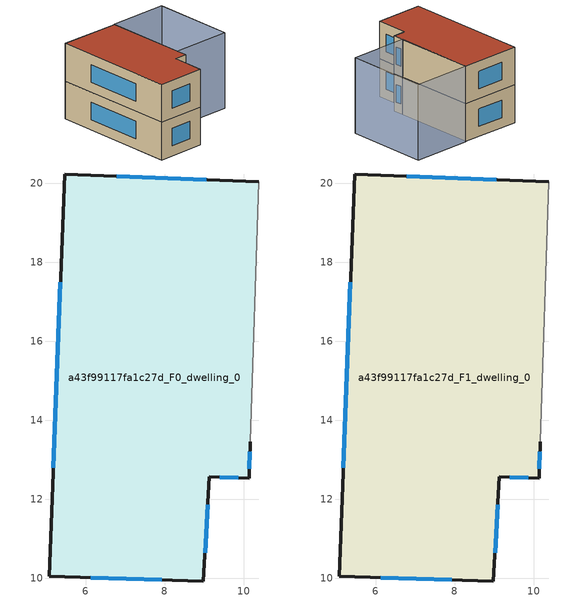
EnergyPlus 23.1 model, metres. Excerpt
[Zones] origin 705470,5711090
a43f99117fa1c27d_F0_dwelling_0
 floor ground (EU_floor_Construction): 10.38,20.05 10.17,13.46 10.14,12.53 9.13,12.58 8.98,9.93 5.08,10.05 5.47,20.24 z0
 wall outside (EU_wall_Construction): 10.38,20.05 5.47,20.24 5.08,10.05 8.98,9.93 9.13,12.58 10.14,12.53 10.17,13.46 z0:3
 wall adiabatic (EU_wall_Construction): 10.17,13.46 10.38,20.05 z0:3
 window (EU_Window_Construction): 5.36,17.49 5.19,12.8 / 9.06,20.1 6.79,20.19 / 10.15,12.78 10.16,13.21 / 9.4,12.57 9.86,12.54 / 9.02,10.65 9.09,11.87 / 6.13,10.02 7.93,9.97 z0.81:2.19
a43f99117fa1c27d_F1_dwelling_0
 floor to a43f99117fa1c27d_F0_dwelling_0 (EU_floor_Construction): 10.38,20.05 10.17,13.46 10.14,12.53 9.13,12.58 8.98,9.93 5.08,10.05 5.47,20.24 z3
 wall outside (EU_wall_Construction): 10.38,20.05 5.47,20.24 5.08,10.05 8.98,9.93 9.13,12.58 10.14,12.53 10.17,13.46 z3:6
 wall adiabatic (EU_wall_Construction): 10.17,13.46 10.38,20.05 z3:6
 window (EU_Window_Construction): 5.36,17.49 5.19,12.8 / 9.06,20.1 6.79,20.19 / 10.15,12.78 10.16,13.21 / 9.4,12.57 9.86,12.54 / 9.02,10.65 9.09,11.87 / 6.13,10.02 7.93,9.97 z3.81:5.19
 roof outside (EU_roof_Construction): 8.98,9.93 9.13,12.58 10.14,12.53 10.17,13.46 10.38,20.05 5.47,20.24 5.08,10.05 z6
shading: 14.95,13.27 15.15,19.82 / 15.17,19.89 14.95,13.27 / 14.95,13.27 10.17,13.43 / 10.17,13.43 10.38,20.05 / 10.38,20.05 15.17,19.89 z0:6
[Building]
EU S2 Campaign: North Axis=0; Terrain=City; Solar Distribution=FullExterior
[Site:Location]
London: Latitude=51.5; Longitude=-0.5; Time Zone=0; Elevation=25
[SizingPeriod:WeatherFileDays]
AnnualSizingPeriod: Begin Month=1; Begin Day of Month=1; End Month=12; End Day of Month=31; Day of Week for Start Day=Monday; Use Weather File Daylight Saving Period=No; Use Weather File Rain and Snow Indicators=No
[MATERIAL]
EU_InternalMass_Material: Roughness=MediumRough; Thickness=0.1; Conductivity=1; Density=1800; Specific Heat=900; Thermal Absorptance=0.9; Solar Absorptance=0.7; Visible Absorptance=0.7
[MATERIAL:NOMASS] Roughness=MediumRough; Thermal Absorptance=0.9; Solar Absorptance=0.7; Visible Absorptance=0.7
Name | Thermal Resistance
EU_wall_NoMass | 0.555556
EU_roof_NoMass | 0.510204
EU_floor_NoMass | 1.68919
[WINDOWMATERIAL:SIMPLEGLAZINGSYSTEM]
EU_Window_SimpleGlazing: UFactor=3.96; Solar Heat Gain Coefficient=0.85; Visible Transmittance=0.85
[CONSTRUCTION]
EU_wall_Construction: EU_wall_NoMass
EU_roof_Construction: EU_roof_NoMass
EU_floor_Construction: EU_floor_NoMass
EU_Window_Construction: EU_Window_SimpleGlazing
EU_InternalMass_Construction: EU_InternalMass_Material
[ZONE] Type=1; Multiplier=1; Ceiling Height=autocalculate; Volume=142.646; Floor Area=autocalculate; Part of Total Floor Area=Yes
a43f99117fa1c27d_F0_dwelling_0; a43f99117fa1c27d_F1_dwelling_0
[INTERNALMASS] Construction=EU_InternalMass_Construction; Surface Area=47.5485
Name | Zone or ZoneList
a43f99117fa1c27d_F0_dwelling_0_EU_InternalMass | a43f99117fa1c27d_F0_dwelling_0
a43f99117fa1c27d_F1_dwelling_0_EU_InternalMass | a43f99117fa1c27d_F1_dwelling_0
[OTHEREQUIPMENT] Fuel Type=Electricity; Design Level Calculation Method=Watts/Area; Power per Zone Floor Area=1; Fraction Latent=0; Fraction Radiant=0; Fraction Lost=0; Carbon Dioxide Generation Rate=0; EndUse Subcategory=EU_Step8_InternalGains
Name | Zone or ZoneList or Space or SpaceList | Schedule
EU_Step8_InternalGain_a43f99117fa1c27d_F0_dwelling_0_f000 | a43f99117fa1c27d_F0_dwelling_0 | EU_Step8_GainSchedule_a43f99117fa1c27d_F0_dwelling_0_f000
EU_Step8_InternalGain_a43f99117fa1c27d_F1_dwelling_0_f000 | a43f99117fa1c27d_F1_dwelling_0 | EU_Step8_GainSchedule_a43f99117fa1c27d_F1_dwelling_0_f000
[ZONEVENTILATION:DESIGNFLOWRATE] Schedule=EU_AlwaysOn; Design Flow Rate Calculation Method=AirChanges/Hour; Air Changes per Hour=0.48; Ventilation Type=Natural; Fan Pressure Rise=0; Fan Total Efficiency=1; Constant Term Coefficient=1; Temperature Term Coefficient=0; Velocity Term Coefficient=0; Velocity Squared Term Coefficient=0; Minimum Indoor Temperature=-100; Maximum Indoor Temperature=100; Delta Temperature=-100; Minimum Outdoor Temperature=-100; Maximum Outdoor Temperature=100; Maximum Wind Speed=40
Name | Zone or ZoneList or Space or SpaceList
EU_ConstantAir_a43f99117fa1c27d_F0_dwelling_0 | a43f99117fa1c27d_F0_dwelling_0
EU_ConstantAir_a43f99117fa1c27d_F1_dwelling_0 | a43f99117fa1c27d_F1_dwelling_0
[HVACTEMPLATE:THERMOSTAT] Constant Heating Setpoint=20; Constant Cooling Setpoint=50
EU_HeatOnly_a43f99117fa1c27d_F0_dwelling_0; EU_HeatOnly_a43f99117fa1c27d_F1_dwelling_0
[HVACTEMPLATE:ZONE:IDEALLOADSAIRSYSTEM] System Availability Schedule=EU_AlwaysOn; Maximum Heating Supply Air Temperature=50; Minimum Cooling Supply Air Temperature=13; Maximum Heating Supply Air Humidity Ratio=0.0156; Minimum Cooling Supply Air Humidity Ratio=0.0077; Heating Limit=NoLimit; Cooling Limit=NoLimit; Heating Availability Schedule=EU_AlwaysOn; Cooling Availability Schedule=EU_CoolingOff; Dehumidification Control Type=ConstantSensibleHeatRatio; Cooling Sensible Heat Ratio=0.7; Dehumidification Setpoint=60; Humidification Control Type=None; Humidification Setpoint=30; Outdoor Air Method=None; Outdoor Air Flow Rate per Person=0.00944; Outdoor Air Flow Rate per Zone Floor Area=0; Outdoor Air Flow Rate per Zone=0; Demand Controlled Ventilation Type=None; Outdoor Air Economizer Type=NoEconomizer; Heat Recovery Type=None; Sensible Heat Recovery Effectiveness=0.7; Latent Heat Recovery Effectiveness=0.65
Name | Template Thermostat
a43f99117fa1c27d_F0_dwelling_0 | EU_HeatOnly_a43f99117fa1c27d_F0_dwelling_0
a43f99117fa1c27d_F1_dwelling_0 | EU_HeatOnly_a43f99117fa1c27d_F1_dwelling_0
[SIZING:ZONE] Zone Cooling Design Supply Air Temperature Input Method=SupplyAirTemperature; Zone Cooling Design Supply Air Temperature=13; Zone Heating Design Supply Air Temperature Input Method=SupplyAirTemperature; Zone Heating Design Supply Air Temperature=50; Zone Cooling Design Supply Air Humidity Ratio=0.008; Zone Heating Design Supply Air Humidity Ratio=0.008; Cooling Design Air Flow Method=DesignDay; Cooling Design Air Flow Rate=0; Cooling Minimum Air Flow per Zone Floor Area=0.000762; Cooling Minimum Air Flow=0; Cooling Minimum Air Flow Fraction=0.2; Heating Design Air Flow Method=DesignDay; Heating Design Air Flow Rate=0; Heating Maximum Air Flow per Zone Floor Area=0.002032; Heating Maximum Air Flow=0.141576; Heating Maximum Air Flow Fraction=0.3; Account for Dedicated Outdoor Air System=No; Dedicated Outdoor Air System Control Strategy=NeutralSupplyAir; Dedicated Outdoor Air Low Setpoint Temperature for Design=autosize; Dedicated Outdoor Air High Setpoint Temperature for Design=autosize; Zone Load Sizing Method=Sensible Load Only No Latent Load; Zone Latent Cooling Design Supply Air Humidity Ratio Input Method=HumidityRatioDifference; Zone Cooling Design Supply Air Humidity Ratio Difference=0.005; Zone Latent Heating Design Supply Air Humidity Ratio Input Method=HumidityRatioDifference; Zone Humidification Design Supply Air Humidity Ratio Difference=0.005
a43f99117fa1c27d_F0_dwelling_0; a43f99117fa1c27d_F1_dwelling_0
[SCHEDULE:CONSTANT]
Name | Hourly Value
EU_AlwaysOn | 1
EU_CoolingOff | 0
[SCHEDULE:FILE] Column Number=1; Rows to Skip at Top=0; Number of Hours of Data=8760; Column Separator=Comma; Interpolate to Timestep=No; Minutes per Item=60; Adjust Schedule for Daylight Savings=Yes
Name | File
EU_Step8_GainSchedule_a43f99117fa1c27d_F0_dwelling_0_f000 | ../../schedules/a43f99117fa1c27d/a43f99117fa1c27d_F0_dwelling_0_f000_gain.csv
EU_Step8_GainSchedule_a43f99117fa1c27d_F1_dwelling_0_f000 | ../../schedules/a43f99117fa1c27d/a43f99117fa1c27d_F1_dwelling_0_f000_gain.csv
